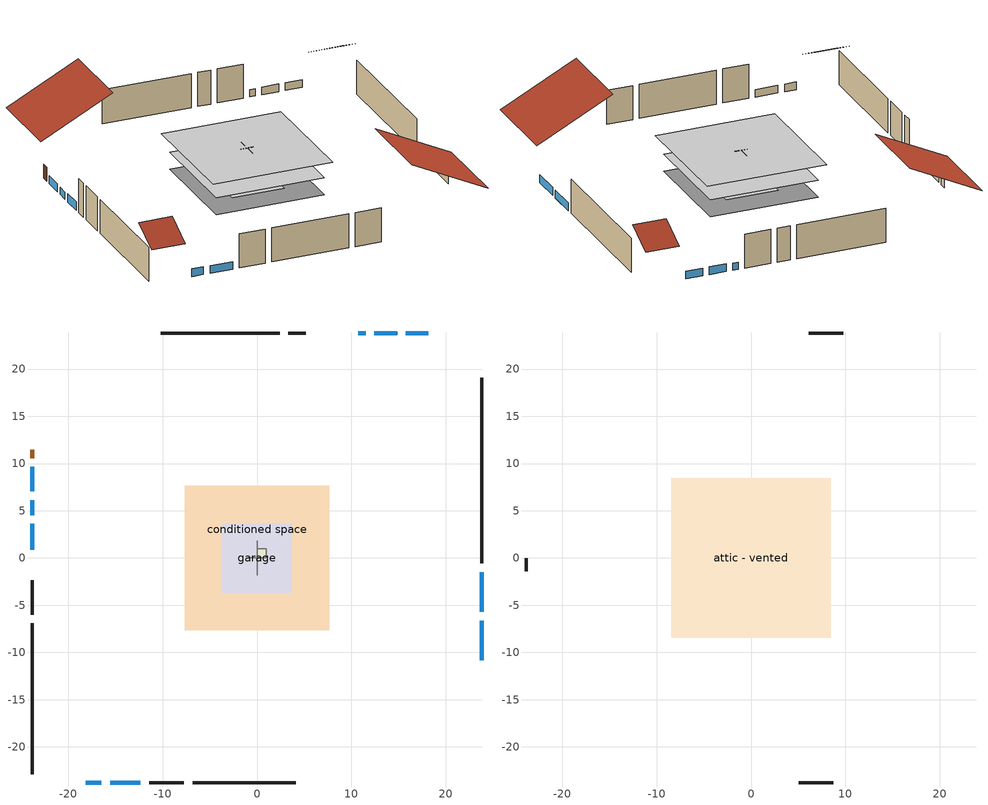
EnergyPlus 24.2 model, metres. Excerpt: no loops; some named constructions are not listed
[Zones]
central ac and furnace airloop ret air zone
 floor adiabatic (AdiabaticConst): 0,0 0,1 1,1 1,0 z0
 wall adiabatic (AdiabaticConst): 0,1 0,0 1,0 1,1 0,1 z0:1
 ceiling adiabatic (AdiabaticConst): 1,0 1,1 0,1 0,0 z1
conditioned space
 floor to garage (Floor1 construction): -3.66,-3.66 -3.66,3.66 3.66,3.66 3.66,-3.66 z0
 floor adiabatic (AdiabaticFloorConstruction): -7.63,-7.63 -7.63,7.63 7.63,7.63 7.63,-7.63 z2.44
 floor foundation (Slab2 construction): -7.63,-7.63 -7.63,7.63 7.63,7.63 7.63,-7.63 z0
 wall outside (AdiabaticWallConstruction 1): -23.82,11.49 -23.82,10.57 z0:2.03
 wall outside (AdiabaticWallConstruction): 23.82,-10.85 23.82,-6.64 / 23.82,-5.71 23.82,-1.5 z0:1.13; 18.16,23.82 15.75,23.82 / -18.16,-23.82 -16.49,-23.82 / 14.82,23.82 12.42,23.82 z0:1.1; -15.56,-23.82 -12.33,-23.82 z0:1.07; -23.82,9.64 -23.82,7.06 z0:1.16; -23.82,6.13 -23.82,4.53 / 11.49,23.82 10.72,23.82 z0:1.04; -23.82,3.61 -23.82,0.88 z0:1.19
 wall outside (Wall3 construction): 23.82,-0.57 23.82,19.1 z0:4.88
 wall outside (Wall4 construction): -6.82,-23.82 4.11,-23.82 z0:4.88
 wall outside (Wall7 construction): -23.82,-6.93 -23.82,-22.89 z0:4.88
 wall outside (Wall8 construction): 2.4,23.82 -10.19,23.82 z0:4.88
 wall to garage (Wall5 construction): 0,1.83 0,-1.83 z0:4.88
 wall to garage (Wall6 construction): -0.91,0 0.91,0 z0:4.88
 window (WindowConstruction): 23.82,-10.85 23.82,-6.64 z0:1.13
 window (WindowConstruction 9): 18.15,23.82 15.75,23.82 z0:1.1
 window (WindowConstruction 1): 23.82,-5.71 23.82,-1.5 z0:1.13
 window (WindowConstruction 2): -18.15,-23.82 -16.49,-23.82 z0:1.1
 window (WindowConstruction 3): -15.56,-23.82 -12.34,-23.82 z0:1.07
 window (WindowConstruction 4): -23.82,9.64 -23.82,7.06 z0:1.16
 window (WindowConstruction 5): -23.82,6.13 -23.82,4.53 z0:1.04
 window (WindowConstruction 6): -23.82,3.6 -23.82,0.89 z0:1.19
 window (WindowConstruction 7): 14.82,23.82 12.42,23.82 z0:1.1
 window (WindowConstruction 8): 11.49,23.82 10.72,23.82 z0:1.04
 door (Door): -23.82,11.48 -23.82,10.57 z0:2.03
 ceiling adiabatic (AdiabaticFloorConstruction): 7.63,-7.63 7.63,7.63 -7.63,7.63 -7.63,-7.63 z2.44
garage
 floor foundation (Slab1 construction): -3.66,-3.66 -3.66,3.66 3.66,3.66 3.66,-3.66 z0
 wall outside (Wall1 construction): -11.41,-23.82 -7.75,-23.82 z0:4.88
 wall outside (Wall12 construction): 5.16,23.82 3.33,23.82 z0:4.88
 wall outside (Wall2 construction): -23.82,-2.34 -23.82,-6 z0:4.88
attic - vented
 floor to conditioned space (Floor2 construction Reversed): -8.46,-8.46 -8.46,8.46 8.46,8.46 8.46,-8.46 z4.88
 wall outside (Wall10 construction): 9.79,23.82 6.09,23.82 z0:4.88
 wall outside (Wall11 construction): -23.82,-0.04 -23.82,-1.42 z0:4.88
 wall outside (Wall9 construction): 5.04,-23.82 8.73,-23.82 z0:4.88
 roof outside (Roof1 construction): 23.82,-11.78,4.88 13.05,-11.78,10.26 13.05,-23.82,10.26 23.82,-23.82,4.88
 roof outside (Roof2 construction): -19.08,-23.82,4.88 -19.08,-19.58,7 -23.82,-19.58,7 -23.82,-23.82,4.88
 roof outside (Roof3 construction): 19.08,23.82,4.88 19.08,19.58,7 23.82,19.58,7 23.82,23.82,4.88
 roof outside (Roof4 construction): -23.82,12.41,4.88 -13.62,12.41,9.98 -13.62,23.82,9.98 -23.82,23.82,4.88
[Material] Roughness=Rough; Thermal Absorptance=0.9
Name | Thickness {m} | Conductivity {W/m-K} | Density {kg/m3} | Specific Heat {J/kg-K} | Solar Absorptance | Visible Absorptance
ceiling loosefill ins | 0.0846667 | 0.0480833 | 16.02 | 1046.75 | 0.7 | 0.7
ceiling stud and cavity | 0.1397 | 0.0920385 | 65.682 | 1177.47 | 0.7 | 0.7
floor covering | 0.0127 | 0.0433444 | 54.468 | 1339.84 | 0.6 | 0.6
floor stud and cavity | 0.1397 | 0.923637 | 92.3553 | 1139.71 | 0.7 | 0.7
gypsum board | 0.0127 | 0.160291 | 801 | 837.4 | 0.6 | 0.6
osb sheathing 0.5 in. 2; osb sheathing 0.5 in. 3 | 0.0127 | 0.115458 | 512.64 | 1214.23 | 0.7 | 0.7
osb sheathing 0.75 in. | 0.01905 | 0.115458 | 512.64 | 1214.23 | 0.7 | 0.7
wall stud and cavity 2 | 0.1397 | 0.0856282 | 139.0536 | 1170.24 | 0.7 | 0.7
[Construction]
Floor1 construction Reversed: floor covering, osb sheathing 0.75 in., floor stud and cavity
Floor2 construction: ceiling loosefill ins, ceiling stud and cavity, gypsum board
Wall5 construction Reversed: gypsum board, wall stud and cavity 2, osb sheathing 0.5 in. 2
Wall6 construction Reversed: gypsum board, wall stud and cavity 2, osb sheathing 0.5 in. 3
[Schedule:Day:Interval]
trans schedule winter=0.85 summer=0.7 allday1; trans schedule winter=0.85 summer=0.7 allday244: No, 24:00, 0.85
trans schedule winter=0.85 summer=0.7 allday152: No, 24:00, 0.7
trans schedule winter=0.85 summer=0.7 default day; fridge schedule default day; misc permanent spa heater schedule default day; misc permanent spa pump schedule default day; fridge schedule default day 1; exterior lighting schedule default day: No, 24:00, 0
fridge schedule allday1; fridge schedule allday12; fridge schedule allday1 1; fridge schedule allday12 1: No, 01:00, 0.610949, 02:00, 0.595675, 03:00, 0.580401, 04:00, 0.565128, 06:00, 0.549854, 07:00, 0.580401, 08:00, 0.610949, 10:00, 0.626223, 12:00, 0.610949, 15:00, 0.641496, 16:00, 0.626223, 17:00, 0.672044, 18:00, 0.733139, 19:00, 0.763686, 20:00, 0.733139, 21:00, 0.717865, 22:00, 0.702591, 23:00, 0.672044, 24:00, 0.626223
fridge schedule allday2; fridge schedule allday2 1: No, 01:00, 0.609489, 02:00, 0.594252, 03:00, 0.579015, 04:00, 0.563777, 06:00, 0.54854, 07:00, 0.579015, 08:00, 0.609489, 10:00, 0.624726, 12:00, 0.609489, 15:00, 0.639964, 16:00, 0.624726, 17:00, 0.670438, 18:00, 0.731387, 19:00, 0.761861, 20:00, 0.731387, 21:00, 0.71615, 22:00, 0.700912, 23:00, 0.670438, 24:00, 0.624726
fridge schedule allday3; fridge schedule allday3 1: No, 01:00, 0.791241, 02:00, 0.77146, 03:00, 0.751679, 04:00, 0.731898, 06:00, 0.712117, 07:00, 0.751679, 08:00, 0.791241, 10:00, 0.811022, 12:00, 0.791241, 15:00, 0.830803, 16:00, 0.811022, 17:00, 0.870365, 18:00, 0.949489, 19:00, 0.989051, 20:00, 0.949489, 21:00, 0.929708, 22:00, 0.909927, 23:00, 0.870365, 24:00, 0.811022
fridge schedule allday6; fridge schedule allday6 1: No, 01:00, 0.8, 02:00, 0.78, 03:00, 0.76, 04:00, 0.74, 06:00, 0.72, 07:00, 0.76, 08:00, 0.8, 10:00, 0.82, 12:00, 0.8, 15:00, 0.84, 16:00, 0.82, 17:00, 0.88, 18:00, 0.96, 19:00, 1, 20:00, 0.96, 21:00, 0.94, 22:00, 0.92, 23:00, 0.88, 24:00, 0.82
fridge schedule allday10; fridge schedule allday10 1: No, 01:00, 0.679562, 02:00, 0.662573, 03:00, 0.645584, 04:00, 0.628595, 06:00, 0.611606, 07:00, 0.645584, 08:00, 0.679562, 10:00, 0.696551, 12:00, 0.679562, 15:00, 0.71354, 16:00, 0.696551, 17:00, 0.747518, 18:00, 0.815474, 19:00, 0.849453, 20:00, 0.815474, 21:00, 0.798485, 22:00, 0.781496, 23:00, 0.747518, 24:00, 0.696551
fridge schedule allday11; fridge schedule allday11 1: No, 01:00, 0.675182, 02:00, 0.658303, 03:00, 0.641423, 04:00, 0.624544, 06:00, 0.607664, 07:00, 0.641423, 08:00, 0.675182, 10:00, 0.692062, 12:00, 0.675182, 15:00, 0.708942, 16:00, 0.692062, 17:00, 0.742701, 18:00, 0.810219, 19:00, 0.843978, 20:00, 0.810219, 21:00, 0.793339, 22:00, 0.77646, 23:00, 0.742701, 24:00, 0.692062
misc permanent spa heater schedule allday1; misc permanent spa heater schedule allday12: No, 01:00, 0.145464, 02:00, 0.175769, 03:00, 0.145464, 04:00, 0.175769, 05:00, 0.284867, 06:00, 0.406087, 07:00, 0.345477, 09:00, 0.145464, 10:00, 0.115159, 11:00, 0.090915, 14:00, 0.084854, 15:00, 0.145464, 16:00, 0.351538, 17:00, 0.763686, 18:00, 0.739442, 19:00, 0.412148, 20:00, 0.369721, 21:00, 0.309111, 22:00, 0.260623, 24:00, 0.145464
misc permanent spa heater schedule allday2: No, 01:00, 0.145116, 02:00, 0.175349, 03:00, 0.145116, 04:00, 0.175349, 05:00, 0.284186, 06:00, 0.405117, 07:00, 0.344652, 09:00, 0.145116, 10:00, 0.114884, 11:00, 0.0906978, 14:00, 0.0846513, 15:00, 0.145116, 16:00, 0.350698, 17:00, 0.761861, 18:00, 0.737675, 19:00, 0.411163, 20:00, 0.368838, 21:00, 0.308372, 22:00, 0.26, 24:00, 0.145116
misc permanent spa heater schedule allday3: No, 01:00, 0.188391, 02:00, 0.227639, 03:00, 0.188391, 04:00, 0.227639, 05:00, 0.368932, 06:00, 0.525924, 07:00, 0.447428, 09:00, 0.188391, 10:00, 0.149143, 11:00, 0.117744, 14:00, 0.109895, 15:00, 0.188391, 16:00, 0.455277, 17:00, 0.989051, 18:00, 0.957653, 19:00, 0.533774, 20:00, 0.478826, 21:00, 0.40033, 22:00, 0.337533, 24:00, 0.188391
misc permanent spa heater schedule allday6; misc permanent spa pump schedule allday6; misc permanent spa pump schedule allday9: No, 01:00, 0.190476, 02:00, 0.230159, 03:00, 0.190476, 04:00, 0.230159, 05:00, 0.373016, 06:00, 0.531746, 07:00, 0.452381, 09:00, 0.190476, 10:00, 0.150794, 11:00, 0.119048, 14:00, 0.111111, 15:00, 0.190476, 16:00, 0.460317, 17:00, 1, 18:00, 0.968254, 19:00, 0.539683, 20:00, 0.484127, 21:00, 0.404762, 22:00, 0.34127, 24:00, 0.190476
misc permanent spa heater schedule allday10: No, 01:00, 0.1618, 02:00, 0.195509, 03:00, 0.1618, 04:00, 0.195509, 05:00, 0.316859, 06:00, 0.451693, 07:00, 0.384276, 09:00, 0.1618, 10:00, 0.128092, 11:00, 0.101125, 14:00, 0.0943836, 15:00, 0.1618, 16:00, 0.391018, 17:00, 0.849453, 18:00, 0.822486, 19:00, 0.458435, 20:00, 0.411243, 21:00, 0.343826, 22:00, 0.289893, 24:00, 0.1618
misc permanent spa heater schedule allday11: No, 01:00, 0.160758, 02:00, 0.194249, 03:00, 0.160758, 04:00, 0.194249, 05:00, 0.314817, 06:00, 0.448782, 07:00, 0.3818, 09:00, 0.160758, 10:00, 0.127267, 11:00, 0.100474, 14:00, 0.0937753, 15:00, 0.160758, 16:00, 0.388498, 17:00, 0.843978, 18:00, 0.817185, 19:00, 0.45548, 20:00, 0.408593, 21:00, 0.34161, 22:00, 0.288024, 24:00, 0.160758
misc permanent spa pump schedule allday1; misc permanent spa pump schedule allday3; misc permanent spa pump schedule allday5; misc permanent spa pump schedule allday10; misc permanent spa pump schedule allday12: No, 01:00, 0.151232, 02:00, 0.182738, 03:00, 0.151232, 04:00, 0.182738, 05:00, 0.296162, 06:00, 0.422188, 07:00, 0.359175, 09:00, 0.151232, 10:00, 0.119725, 11:00, 0.0945197, 14:00, 0.0882184, 15:00, 0.151232, 16:00, 0.365476, 17:00, 0.793966, 18:00, 0.76876, 19:00, 0.428489, 20:00, 0.38438, 21:00, 0.321367, 22:00, 0.270956, 24:00, 0.151232
misc permanent spa pump schedule allday2: No, 01:00, 0.152381, 02:00, 0.184127, 03:00, 0.152381, 04:00, 0.184127, 05:00, 0.298413, 06:00, 0.425397, 07:00, 0.361905, 09:00, 0.152381, 10:00, 0.120635, 11:00, 0.0952381, 14:00, 0.0888889, 15:00, 0.152381, 16:00, 0.368254, 17:00, 0.8, 18:00, 0.774603, 19:00, 0.431746, 20:00, 0.387302, 21:00, 0.32381, 22:00, 0.273016, 24:00, 0.152381
misc permanent spa pump schedule allday4; misc permanent spa pump schedule allday11: No, 01:00, 0.150246, 02:00, 0.181548, 03:00, 0.150246, 04:00, 0.181548, 05:00, 0.294232, 06:00, 0.419438, 07:00, 0.356835, 09:00, 0.150246, 10:00, 0.118945, 11:00, 0.0939039, 14:00, 0.0876437, 15:00, 0.150246, 16:00, 0.363095, 17:00, 0.788793, 18:00, 0.763752, 19:00, 0.425698, 20:00, 0.381876, 21:00, 0.319273, 22:00, 0.269191, 24:00, 0.150246
misc permanent spa pump schedule allday7: No, 01:00, 0.190148, 02:00, 0.229762, 03:00, 0.190148, 04:00, 0.229762, 05:00, 0.372373, 06:00, 0.530829, 07:00, 0.451601, 09:00, 0.190148, 10:00, 0.150534, 11:00, 0.118842, 14:00, 0.11092, 15:00, 0.190148, 16:00, 0.459524, 17:00, 0.998276, 18:00, 0.966585, 19:00, 0.538752, 20:00, 0.483292, 21:00, 0.404064, 22:00, 0.340681, 24:00, 0.190148
exterior lighting schedule weekday1; exterior lighting schedule weekday12: No, 05:00, 0.434959, 06:00, 0.349858, 07:00, 0.330947, 08:00, 0.321491, 09:00, 0.312035, 10:00, 0.264757, 11:00, 0.208024, 12:00, 0.141834, 13:00, 0.113467, 15:00, 0.104012, 16:00, 0.113467, 17:00, 0.179657, 18:00, 0.349858, 19:00, 0.463325, 20:00, 0.614615, 21:00, 0.860461, 22:00, 0.99284, 23:00, 0.860461, 24:00, 0.595704
exterior lighting schedule weekday10: No, 05:00, 0.345039, 06:00, 0.277532, 07:00, 0.26253, 08:00, 0.255029, 09:00, 0.247528, 10:00, 0.210024, 11:00, 0.165019, 12:00, 0.112513, 13:00, 0.0900102, 15:00, 0.0825094, 16:00, 0.0900102, 17:00, 0.142516, 18:00, 0.277532, 19:00, 0.367542, 20:00, 0.487555, 21:00, 0.682578, 22:00, 0.787589, 23:00, 0.682578, 24:00, 0.472554
exterior lighting schedule weekday11: No, 05:00, 0.343994, 06:00, 0.276691, 07:00, 0.261734, 08:00, 0.254256, 09:00, 0.246778, 10:00, 0.209387, 11:00, 0.164519, 12:00, 0.112172, 13:00, 0.0897375, 15:00, 0.0822593, 16:00, 0.0897375, 17:00, 0.142084, 18:00, 0.276691, 19:00, 0.366428, 20:00, 0.486078, 21:00, 0.680509, 22:00, 0.785203, 23:00, 0.680509, 24:00, 0.471122
exterior lighting schedule weekday2: No, 05:00, 0.438095, 06:00, 0.352381, 07:00, 0.333333, 08:00, 0.32381, 09:00, 0.314286, 10:00, 0.266667, 11:00, 0.209524, 12:00, 0.142857, 13:00, 0.114286, 15:00, 0.104762, 16:00, 0.114286, 17:00, 0.180952, 18:00, 0.352381, 19:00, 0.466667, 20:00, 0.619048, 21:00, 0.866667, 22:00, 1, 23:00, 0.866667, 24:00, 0.6
exterior lighting schedule weekday3; exterior lighting schedule weekday5: No, 05:00, 0.346085, 06:00, 0.278373, 07:00, 0.263325, 08:00, 0.255802, 09:00, 0.248278, 10:00, 0.21066, 11:00, 0.165519, 12:00, 0.112854, 13:00, 0.090283, 15:00, 0.0827594, 16:00, 0.090283, 17:00, 0.142948, 18:00, 0.278373, 19:00, 0.368656, 20:00, 0.489033, 21:00, 0.684646, 22:00, 0.789976, 23:00, 0.684646, 24:00, 0.473986
exterior lighting schedule weekday4: No, 05:00, 0.344691, 06:00, 0.277251, 07:00, 0.262265, 08:00, 0.254771, 09:00, 0.247278, 10:00, 0.209812, 11:00, 0.164852, 12:00, 0.112399, 13:00, 0.0899193, 15:00, 0.082426, 16:00, 0.0899193, 17:00, 0.142372, 18:00, 0.277251, 19:00, 0.367171, 20:00, 0.487063, 21:00, 0.681888, 22:00, 0.786794, 23:00, 0.681888, 24:00, 0.472076
exterior lighting schedule weekday6; exterior lighting schedule weekday9: No, 05:00, 0.28823, 06:00, 0.231837, 07:00, 0.219305, 08:00, 0.213039, 09:00, 0.206773, 10:00, 0.175444, 11:00, 0.137849, 12:00, 0.093988, 13:00, 0.0751904, 15:00, 0.0689245, 16:00, 0.0751904, 17:00, 0.119051, 18:00, 0.231837, 19:00, 0.307027, 20:00, 0.407281, 21:00, 0.570194, 22:00, 0.657916, 23:00, 0.570194, 24:00, 0.394749
exterior lighting schedule weekday7: No, 05:00, 0.286139, 06:00, 0.230155, 07:00, 0.217714, 08:00, 0.211494, 09:00, 0.205273, 10:00, 0.174171, 11:00, 0.136849, 12:00, 0.0933061, 13:00, 0.0746448, 15:00, 0.0684244, 16:00, 0.0746448, 17:00, 0.118188, 18:00, 0.230155, 19:00, 0.3048, 20:00, 0.404326, 21:00, 0.566057, 22:00, 0.653142, 23:00, 0.566057, 24:00, 0.391885
exterior lighting schedule weekend1; exterior lighting schedule weekend12: No, 02:00, 0.434959, 04:00, 0.425503, 05:00, 0.434959, 06:00, 0.425503, 07:00, 0.416047, 08:00, 0.38768, 09:00, 0.340402, 10:00, 0.283669, 11:00, 0.226935, 12:00, 0.15129, 13:00, 0.113467, 15:00, 0.104012, 16:00, 0.113467, 17:00, 0.179657, 18:00, 0.359314, 19:00, 0.45387, 20:00, 0.567337, 21:00, 0.784816, 22:00, 0.926651, 23:00, 0.803728, 24:00, 0.557882
exterior lighting schedule weekend10: No, 02:00, 0.345039, 04:00, 0.337538, 05:00, 0.345039, 06:00, 0.337538, 07:00, 0.330038, 08:00, 0.307535, 09:00, 0.270031, 10:00, 0.225026, 11:00, 0.18002, 12:00, 0.120014, 13:00, 0.0900102, 15:00, 0.0825094, 16:00, 0.0900102, 17:00, 0.142516, 18:00, 0.285032, 19:00, 0.360041, 20:00, 0.450051, 21:00, 0.622571, 22:00, 0.735084, 23:00, 0.637572, 24:00, 0.44255
exterior lighting schedule weekend11: No, 02:00, 0.343994, 04:00, 0.336516, 05:00, 0.343994, 06:00, 0.336516, 07:00, 0.329037, 08:00, 0.306603, 09:00, 0.269212, 10:00, 0.224344, 11:00, 0.179475, 12:00, 0.11965, 13:00, 0.0897375, 15:00, 0.0822593, 16:00, 0.0897375, 17:00, 0.142084, 18:00, 0.284169, 19:00, 0.35895, 20:00, 0.448687, 21:00, 0.620684, 22:00, 0.732856, 23:00, 0.63564, 24:00, 0.441209
exterior lighting schedule weekend2: No, 02:00, 0.438095, 04:00, 0.428571, 05:00, 0.438095, 06:00, 0.428571, 07:00, 0.419048, 08:00, 0.390476, 09:00, 0.342857, 10:00, 0.285714, 11:00, 0.228571, 12:00, 0.152381, 13:00, 0.114286, 15:00, 0.104762, 16:00, 0.114286, 17:00, 0.180952, 18:00, 0.361905, 19:00, 0.457143, 20:00, 0.571429, 21:00, 0.790476, 22:00, 0.933333, 23:00, 0.809524, 24:00, 0.561905
exterior lighting schedule weekend3; exterior lighting schedule weekend5: No, 02:00, 0.346085, 04:00, 0.338561, 05:00, 0.346085, 06:00, 0.338561, 07:00, 0.331038, 08:00, 0.308467, 09:00, 0.270849, 10:00, 0.225707, 11:00, 0.180566, 12:00, 0.120377, 13:00, 0.090283, 15:00, 0.0827594, 16:00, 0.090283, 17:00, 0.142948, 18:00, 0.285896, 19:00, 0.361132, 20:00, 0.451415, 21:00, 0.624457, 22:00, 0.737311, 23:00, 0.639504, 24:00, 0.443891
exterior lighting schedule weekend4: No, 02:00, 0.344691, 04:00, 0.337197, 05:00, 0.344691, 06:00, 0.337197, 07:00, 0.329704, 08:00, 0.307224, 09:00, 0.269758, 10:00, 0.224798, 11:00, 0.179839, 12:00, 0.119892, 13:00, 0.0899193, 15:00, 0.082426, 16:00, 0.0899193, 17:00, 0.142372, 18:00, 0.284744, 19:00, 0.359677, 20:00, 0.449597, 21:00, 0.621942, 22:00, 0.734341, 23:00, 0.636928, 24:00, 0.442103
exterior lighting schedule weekend6; exterior lighting schedule weekend9: No, 02:00, 0.28823, 04:00, 0.281964, 05:00, 0.28823, 06:00, 0.281964, 07:00, 0.275698, 08:00, 0.2569, 09:00, 0.225571, 10:00, 0.187976, 11:00, 0.150381, 12:00, 0.100254, 13:00, 0.0751904, 15:00, 0.0689245, 16:00, 0.0751904, 17:00, 0.119051, 18:00, 0.238103, 19:00, 0.300761, 20:00, 0.375952, 21:00, 0.520067, 22:00, 0.614055, 23:00, 0.532598, 24:00, 0.369686
exterior lighting schedule weekend7: No, 02:00, 0.286139, 04:00, 0.279918, 05:00, 0.286139, 06:00, 0.279918, 07:00, 0.273698, 08:00, 0.255037, 09:00, 0.223935, 10:00, 0.186612, 11:00, 0.14929, 12:00, 0.0995265, 13:00, 0.0746448, 15:00, 0.0684244, 16:00, 0.0746448, 17:00, 0.118188, 18:00, 0.236375, 19:00, 0.298579, 20:00, 0.373224, 21:00, 0.516294, 22:00, 0.6096, 23:00, 0.528734, 24:00, 0.367004
[Schedule:Week:Daily]
misc permanent spa heater schedule Week Rule - Oct28-Nov3: misc permanent spa heater schedule allday10, misc permanent spa heater schedule allday10, misc permanent spa heater schedule allday10, misc permanent spa heater schedule allday10, misc permanent spa heater schedule allday11, misc permanent spa heater schedule allday11, misc permanent spa heater schedule allday11, misc permanent spa heater schedule default day, misc permanent spa heater schedule default day, misc permanent spa heater schedule default day, misc permanent spa heater schedule default day, misc permanent spa heater schedule default day
misc permanent spa heater schedule Week Rule - Nov4-Nov24: misc permanent spa heater schedule allday11, misc permanent spa heater schedule allday11, misc permanent spa heater schedule allday11, misc permanent spa heater schedule allday11, misc permanent spa heater schedule allday11, misc permanent spa heater schedule allday11, misc permanent spa heater schedule allday11, misc permanent spa heater schedule default day, misc permanent spa heater schedule default day, misc permanent spa heater schedule default day, misc permanent spa heater schedule default day, misc permanent spa heater schedule default day
misc permanent spa heater schedule Week Rule - Nov25-Dec1: misc permanent spa heater schedule allday11, misc permanent spa heater schedule allday11, misc permanent spa heater schedule allday11, misc permanent spa heater schedule allday11, misc permanent spa heater schedule allday11, misc permanent spa heater schedule allday11, misc permanent spa heater schedule allday12, misc permanent spa heater schedule default day, misc permanent spa heater schedule default day, misc permanent spa heater schedule default day, misc permanent spa heater schedule default day, misc permanent spa heater schedule default day
misc permanent spa heater schedule Week Rule - Dec2-Dec31: misc permanent spa heater schedule allday12, misc permanent spa heater schedule allday12, misc permanent spa heater schedule allday12, misc permanent spa heater schedule allday12, misc permanent spa heater schedule allday12, misc permanent spa heater schedule allday12, misc permanent spa heater schedule allday12, misc permanent spa heater schedule default day, misc permanent spa heater schedule default day, misc permanent spa heater schedule default day, misc permanent spa heater schedule default day, misc permanent spa heater schedule default day
misc permanent spa pump schedule Week Rule - Jan1-Jan27: misc permanent spa pump schedule allday1, misc permanent spa pump schedule allday1, misc permanent spa pump schedule allday1, misc permanent spa pump schedule allday1, misc permanent spa pump schedule allday1, misc permanent spa pump schedule allday1, misc permanent spa pump schedule allday1, misc permanent spa pump schedule default day, misc permanent spa pump schedule default day, misc permanent spa pump schedule default day, misc permanent spa pump schedule default day, misc permanent spa pump schedule default day
misc permanent spa pump schedule Week Rule - Jan28-Feb3: misc permanent spa pump schedule allday1, misc permanent spa pump schedule allday1, misc permanent spa pump schedule allday1, misc permanent spa pump schedule allday1, misc permanent spa pump schedule allday2, misc permanent spa pump schedule allday2, misc permanent spa pump schedule allday2, misc permanent spa pump schedule default day, misc permanent spa pump schedule default day, misc permanent spa pump schedule default day, misc permanent spa pump schedule default day, misc permanent spa pump schedule default day
misc permanent spa pump schedule Week Rule - Feb4-Feb24: misc permanent spa pump schedule allday2, misc permanent spa pump schedule allday2, misc permanent spa pump schedule allday2, misc permanent spa pump schedule allday2, misc permanent spa pump schedule allday2, misc permanent spa pump schedule allday2, misc permanent spa pump schedule allday2, misc permanent spa pump schedule default day, misc permanent spa pump schedule default day, misc permanent spa pump schedule default day, misc permanent spa pump schedule default day, misc permanent spa pump schedule default day
misc permanent spa pump schedule Week Rule - Feb25-Mar3: misc permanent spa pump schedule allday2, misc permanent spa pump schedule allday2, misc permanent spa pump schedule allday2, misc permanent spa pump schedule allday2, misc permanent spa pump schedule allday3, misc permanent spa pump schedule allday3, misc permanent spa pump schedule allday3, misc permanent spa pump schedule default day, misc permanent spa pump schedule default day, misc permanent spa pump schedule default day, misc permanent spa pump schedule default day, misc permanent spa pump schedule default day
misc permanent spa pump schedule Week Rule - Mar4-Mar31: misc permanent spa pump schedule allday3, misc permanent spa pump schedule allday3, misc permanent spa pump schedule allday3, misc permanent spa pump schedule allday3, misc permanent spa pump schedule allday3, misc permanent spa pump schedule allday3, misc permanent spa pump schedule allday3, misc permanent spa pump schedule default day, misc permanent spa pump schedule default day, misc permanent spa pump schedule default day, misc permanent spa pump schedule default day, misc permanent spa pump schedule default day
misc permanent spa pump schedule Week Rule - Apr1-Apr28: misc permanent spa pump schedule allday4, misc permanent spa pump schedule allday4, misc permanent spa pump schedule allday4, misc permanent spa pump schedule allday4, misc permanent spa pump schedule allday4, misc permanent spa pump schedule allday4, misc permanent spa pump schedule allday4, misc permanent spa pump schedule default day, misc permanent spa pump schedule default day, misc permanent spa pump schedule default day, misc permanent spa pump schedule default day, misc permanent spa pump schedule default day
misc permanent spa pump schedule Week Rule - Apr29-May5: misc permanent spa pump schedule allday4, misc permanent spa pump schedule allday4, misc permanent spa pump schedule allday5, misc permanent spa pump schedule allday5, misc permanent spa pump schedule allday5, misc permanent spa pump schedule allday5, misc permanent spa pump schedule allday5, misc permanent spa pump schedule default day, misc permanent spa pump schedule default day, misc permanent spa pump schedule default day, misc permanent spa pump schedule default day, misc permanent spa pump schedule default day
misc permanent spa pump schedule Week Rule - May6-May26: misc permanent spa pump schedule allday5, misc permanent spa pump schedule allday5, misc permanent spa pump schedule allday5, misc permanent spa pump schedule allday5, misc permanent spa pump schedule allday5, misc permanent spa pump schedule allday5, misc permanent spa pump schedule allday5, misc permanent spa pump schedule default day, misc permanent spa pump schedule default day, misc permanent spa pump schedule default day, misc permanent spa pump schedule default day, misc permanent spa pump schedule default day
misc permanent spa pump schedule Week Rule - May27-Jun2: misc permanent spa pump schedule allday5, misc permanent spa pump schedule allday5, misc permanent spa pump schedule allday5, misc permanent spa pump schedule allday5, misc permanent spa pump schedule allday5, misc permanent spa pump schedule allday6, misc permanent spa pump schedule allday6, misc permanent spa pump schedule default day, misc permanent spa pump schedule default day, misc permanent spa pump schedule default day, misc permanent spa pump schedule default day, misc permanent spa pump schedule default day
misc permanent spa pump schedule Week Rule - Jun3-Jun30: misc permanent spa pump schedule allday6, misc permanent spa pump schedule allday6, misc permanent spa pump schedule allday6, misc permanent spa pump schedule allday6, misc permanent spa pump schedule allday6, misc permanent spa pump schedule allday6, misc permanent spa pump schedule allday6, misc permanent spa pump schedule default day, misc permanent spa pump schedule default day, misc permanent spa pump schedule default day, misc permanent spa pump schedule default day, misc permanent spa pump schedule default day
misc permanent spa pump schedule Week Rule - Jul1-Aug25: misc permanent spa pump schedule allday7, misc permanent spa pump schedule allday7, misc permanent spa pump schedule allday7, misc permanent spa pump schedule allday7, misc permanent spa pump schedule allday7, misc permanent spa pump schedule allday7, misc permanent spa pump schedule allday7, misc permanent spa pump schedule default day, misc permanent spa pump schedule default day, misc permanent spa pump schedule default day, misc permanent spa pump schedule default day, misc permanent spa pump schedule default day
misc permanent spa pump schedule Week Rule - Aug26-Sep1: misc permanent spa pump schedule allday7, misc permanent spa pump schedule allday7, misc permanent spa pump schedule allday7, misc permanent spa pump schedule allday7, misc permanent spa pump schedule allday7, misc permanent spa pump schedule allday7, misc permanent spa pump schedule allday9, misc permanent spa pump schedule default day, misc permanent spa pump schedule default day, misc permanent spa pump schedule default day, misc permanent spa pump schedule default day, misc permanent spa pump schedule default day
misc permanent spa pump schedule Week Rule - Sep2-Sep29: misc permanent spa pump schedule allday9, misc permanent spa pump schedule allday9, misc permanent spa pump schedule allday9, misc permanent spa pump schedule allday9, misc permanent spa pump schedule allday9, misc permanent spa pump schedule allday9, misc permanent spa pump schedule allday9, misc permanent spa pump schedule default day, misc permanent spa pump schedule default day, misc permanent spa pump schedule default day, misc permanent spa pump schedule default day, misc permanent spa pump schedule default day
misc permanent spa pump schedule Week Rule - Sep30-Oct6: misc permanent spa pump schedule allday9, misc permanent spa pump schedule allday10, misc permanent spa pump schedule allday10, misc permanent spa pump schedule allday10, misc permanent spa pump schedule allday10, misc permanent spa pump schedule allday10, misc permanent spa pump schedule allday10, misc permanent spa pump schedule default day, misc permanent spa pump schedule default day, misc permanent spa pump schedule default day, misc permanent spa pump schedule default day, misc permanent spa pump schedule default day
misc permanent spa pump schedule Week Rule - Oct7-Oct27: misc permanent spa pump schedule allday10, misc permanent spa pump schedule allday10, misc permanent spa pump schedule allday10, misc permanent spa pump schedule allday10, misc permanent spa pump schedule allday10, misc permanent spa pump schedule allday10, misc permanent spa pump schedule allday10, misc permanent spa pump schedule default day, misc permanent spa pump schedule default day, misc permanent spa pump schedule default day, misc permanent spa pump schedule default day, misc permanent spa pump schedule default day
misc permanent spa pump schedule Week Rule - Oct28-Nov3: misc permanent spa pump schedule allday10, misc permanent spa pump schedule allday10, misc permanent spa pump schedule allday10, misc permanent spa pump schedule allday10, misc permanent spa pump schedule allday11, misc permanent spa pump schedule allday11, misc permanent spa pump schedule allday11, misc permanent spa pump schedule default day, misc permanent spa pump schedule default day, misc permanent spa pump schedule default day, misc permanent spa pump schedule default day, misc permanent spa pump schedule default day
misc permanent spa pump schedule Week Rule - Nov4-Nov24: misc permanent spa pump schedule allday11, misc permanent spa pump schedule allday11, misc permanent spa pump schedule allday11, misc permanent spa pump schedule allday11, misc permanent spa pump schedule allday11, misc permanent spa pump schedule allday11, misc permanent spa pump schedule allday11, misc permanent spa pump schedule default day, misc permanent spa pump schedule default day, misc permanent spa pump schedule default day, misc permanent spa pump schedule default day, misc permanent spa pump schedule default day
misc permanent spa pump schedule Week Rule - Nov25-Dec1: misc permanent spa pump schedule allday11, misc permanent spa pump schedule allday11, misc permanent spa pump schedule allday11, misc permanent spa pump schedule allday11, misc permanent spa pump schedule allday11, misc permanent spa pump schedule allday11, misc permanent spa pump schedule allday12, misc permanent spa pump schedule default day, misc permanent spa pump schedule default day, misc permanent spa pump schedule default day, misc permanent spa pump schedule default day, misc permanent spa pump schedule default day
misc permanent spa pump schedule Week Rule - Dec2-Dec31: misc permanent spa pump schedule allday12, misc permanent spa pump schedule allday12, misc permanent spa pump schedule allday12, misc permanent spa pump schedule allday12, misc permanent spa pump schedule allday12, misc permanent spa pump schedule allday12, misc permanent spa pump schedule allday12, misc permanent spa pump schedule default day, misc permanent spa pump schedule default day, misc permanent spa pump schedule default day, misc permanent spa pump schedule default day, misc permanent spa pump schedule default day
fridge schedule 1 Week Rule - Jan1-Jan27: fridge schedule allday1 1, fridge schedule allday1 1, fridge schedule allday1 1, fridge schedule allday1 1, fridge schedule allday1 1, fridge schedule allday1 1, fridge schedule allday1 1, fridge schedule default day 1, fridge schedule default day 1, fridge schedule default day 1, fridge schedule default day 1, fridge schedule default day 1
fridge schedule 1 Week Rule - Jan28-Feb3: fridge schedule allday1 1, fridge schedule allday1 1, fridge schedule allday1 1, fridge schedule allday1 1, fridge schedule allday2 1, fridge schedule allday2 1, fridge schedule allday2 1, fridge schedule default day 1, fridge schedule default day 1, fridge schedule default day 1, fridge schedule default day 1, fridge schedule default day 1
fridge schedule 1 Week Rule - Feb4-Feb24: fridge schedule allday2 1, fridge schedule allday2 1, fridge schedule allday2 1, fridge schedule allday2 1, fridge schedule allday2 1, fridge schedule allday2 1, fridge schedule allday2 1, fridge schedule default day 1, fridge schedule default day 1, fridge schedule default day 1, fridge schedule default day 1, fridge schedule default day 1
fridge schedule 1 Week Rule - Feb25-Mar3: fridge schedule allday2 1, fridge schedule allday2 1, fridge schedule allday2 1, fridge schedule allday2 1, fridge schedule allday3 1, fridge schedule allday3 1, fridge schedule allday3 1, fridge schedule default day 1, fridge schedule default day 1, fridge schedule default day 1, fridge schedule default day 1, fridge schedule default day 1
fridge schedule 1 Week Rule - Mar4-May26: fridge schedule allday3 1, fridge schedule allday3 1, fridge schedule allday3 1, fridge schedule allday3 1, fridge schedule allday3 1, fridge schedule allday3 1, fridge schedule allday3 1, fridge schedule default day 1, fridge schedule default day 1, fridge schedule default day 1, fridge schedule default day 1, fridge schedule default day 1
fridge schedule 1 Week Rule - May27-Jun2: fridge schedule allday3 1, fridge schedule allday3 1, fridge schedule allday3 1, fridge schedule allday3 1, fridge schedule allday3 1, fridge schedule allday6 1, fridge schedule allday6 1, fridge schedule default day 1, fridge schedule default day 1, fridge schedule default day 1, fridge schedule default day 1, fridge schedule default day 1
fridge schedule 1 Week Rule - Jun3-Sep29: fridge schedule allday6 1, fridge schedule allday6 1, fridge schedule allday6 1, fridge schedule allday6 1, fridge schedule allday6 1, fridge schedule allday6 1, fridge schedule allday6 1, fridge schedule default day 1, fridge schedule default day 1, fridge schedule default day 1, fridge schedule default day 1, fridge schedule default day 1
fridge schedule 1 Week Rule - Sep30-Oct6: fridge schedule allday6 1, fridge schedule allday10 1, fridge schedule allday10 1, fridge schedule allday10 1, fridge schedule allday10 1, fridge schedule allday10 1, fridge schedule allday10 1, fridge schedule default day 1, fridge schedule default day 1, fridge schedule default day 1, fridge schedule default day 1, fridge schedule default day 1
fridge schedule 1 Week Rule - Oct7-Oct27: fridge schedule allday10 1, fridge schedule allday10 1, fridge schedule allday10 1, fridge schedule allday10 1, fridge schedule allday10 1, fridge schedule allday10 1, fridge schedule allday10 1, fridge schedule default day 1, fridge schedule default day 1, fridge schedule default day 1, fridge schedule default day 1, fridge schedule default day 1
fridge schedule 1 Week Rule - Oct28-Nov3: fridge schedule allday10 1, fridge schedule allday10 1, fridge schedule allday10 1, fridge schedule allday10 1, fridge schedule allday11 1, fridge schedule allday11 1, fridge schedule allday11 1, fridge schedule default day 1, fridge schedule default day 1, fridge schedule default day 1, fridge schedule default day 1, fridge schedule default day 1
fridge schedule 1 Week Rule - Nov4-Nov24: fridge schedule allday11 1, fridge schedule allday11 1, fridge schedule allday11 1, fridge schedule allday11 1, fridge schedule allday11 1, fridge schedule allday11 1, fridge schedule allday11 1, fridge schedule default day 1, fridge schedule default day 1, fridge schedule default day 1, fridge schedule default day 1, fridge schedule default day 1
fridge schedule 1 Week Rule - Nov25-Dec1: fridge schedule allday11 1, fridge schedule allday11 1, fridge schedule allday11 1, fridge schedule allday11 1, fridge schedule allday11 1, fridge schedule allday11 1, fridge schedule allday12 1, fridge schedule default day 1, fridge schedule default day 1, fridge schedule default day 1, fridge schedule default day 1, fridge schedule default day 1
fridge schedule 1 Week Rule - Dec2-Dec31: fridge schedule allday12 1, fridge schedule allday12 1, fridge schedule allday12 1, fridge schedule allday12 1, fridge schedule allday12 1, fridge schedule allday12 1, fridge schedule allday12 1, fridge schedule default day 1, fridge schedule default day 1, fridge schedule default day 1, fridge schedule default day 1, fridge schedule default day 1
exterior lighting schedule Week Rule - Jan1-Jan6: exterior lighting schedule weekday1, exterior lighting schedule weekday1, exterior lighting schedule weekday1, exterior lighting schedule weekday1, exterior lighting schedule weekday1, exterior lighting schedule weekday1, exterior lighting schedule weekend1, exterior lighting schedule default day, exterior lighting schedule default day, exterior lighting schedule default day, exterior lighting schedule default day, exterior lighting schedule default day
exterior lighting schedule Week Rule - Jan7-Jan27: exterior lighting schedule weekend1, exterior lighting schedule weekday1, exterior lighting schedule weekday1, exterior lighting schedule weekday1, exterior lighting schedule weekday1, exterior lighting schedule weekday1, exterior lighting schedule weekend1, exterior lighting schedule default day, exterior lighting schedule default day, exterior lighting schedule default day, exterior lighting schedule default day, exterior lighting schedule default day
exterior lighting schedule Week Rule - Jan28-Feb3: exterior lighting schedule weekend1, exterior lighting schedule weekday1, exterior lighting schedule weekday1, exterior lighting schedule weekday1, exterior lighting schedule weekday2, exterior lighting schedule weekday2, exterior lighting schedule weekend2, exterior lighting schedule default day, exterior lighting schedule default day, exterior lighting schedule default day, exterior lighting schedule default day, exterior lighting schedule default day
exterior lighting schedule Week Rule - Feb4-Feb24: exterior lighting schedule weekend2, exterior lighting schedule weekday2, exterior lighting schedule weekday2, exterior lighting schedule weekday2, exterior lighting schedule weekday2, exterior lighting schedule weekday2, exterior lighting schedule weekend2, exterior lighting schedule default day, exterior lighting schedule default day, exterior lighting schedule default day, exterior lighting schedule default day, exterior lighting schedule default day
exterior lighting schedule Week Rule - Feb25-Mar3: exterior lighting schedule weekend2, exterior lighting schedule weekday2, exterior lighting schedule weekday2, exterior lighting schedule weekday2, exterior lighting schedule weekday3, exterior lighting schedule weekday3, exterior lighting schedule weekend3, exterior lighting schedule default day, exterior lighting schedule default day, exterior lighting schedule default day, exterior lighting schedule default day, exterior lighting schedule default day
exterior lighting schedule Week Rule - Mar4-Mar31: exterior lighting schedule weekend3, exterior lighting schedule weekday3, exterior lighting schedule weekday3, exterior lighting schedule weekday3, exterior lighting schedule weekday3, exterior lighting schedule weekday3, exterior lighting schedule weekend3, exterior lighting schedule default day, exterior lighting schedule default day, exterior lighting schedule default day, exterior lighting schedule default day, exterior lighting schedule default day
exterior lighting schedule Week Rule - Apr1-Apr28: exterior lighting schedule weekend4, exterior lighting schedule weekday4, exterior lighting schedule weekday4, exterior lighting schedule weekday4, exterior lighting schedule weekday4, exterior lighting schedule weekday4, exterior lighting schedule weekend4, exterior lighting schedule default day, exterior lighting schedule default day, exterior lighting schedule default day, exterior lighting schedule default day, exterior lighting schedule default day
exterior lighting schedule Week Rule - Apr29-May5: exterior lighting schedule weekend4, exterior lighting schedule weekday4, exterior lighting schedule weekday5, exterior lighting schedule weekday5, exterior lighting schedule weekday5, exterior lighting schedule weekday5, exterior lighting schedule weekend5, exterior lighting schedule default day, exterior lighting schedule default day, exterior lighting schedule default day, exterior lighting schedule default day, exterior lighting schedule default day
exterior lighting schedule Week Rule - May6-May26: exterior lighting schedule weekend5, exterior lighting schedule weekday5, exterior lighting schedule weekday5, exterior lighting schedule weekday5, exterior lighting schedule weekday5, exterior lighting schedule weekday5, exterior lighting schedule weekend5, exterior lighting schedule default day, exterior lighting schedule default day, exterior lighting schedule default day, exterior lighting schedule default day, exterior lighting schedule default day
exterior lighting schedule Week Rule - May27-Jun2: exterior lighting schedule weekend5, exterior lighting schedule weekday5, exterior lighting schedule weekday5, exterior lighting schedule weekday5, exterior lighting schedule weekday5, exterior lighting schedule weekday6, exterior lighting schedule weekend6, exterior lighting schedule default day, exterior lighting schedule default day, exterior lighting schedule default day, exterior lighting schedule default day, exterior lighting schedule default day
exterior lighting schedule Week Rule - Jun3-Jun30: exterior lighting schedule weekend6, exterior lighting schedule weekday6, exterior lighting schedule weekday6, exterior lighting schedule weekday6, exterior lighting schedule weekday6, exterior lighting schedule weekday6, exterior lighting schedule weekend6, exterior lighting schedule default day, exterior lighting schedule default day, exterior lighting schedule default day, exterior lighting schedule default day, exterior lighting schedule default day
exterior lighting schedule Week Rule - Jul1-Aug25: exterior lighting schedule weekend7, exterior lighting schedule weekday7, exterior lighting schedule weekday7, exterior lighting schedule weekday7, exterior lighting schedule weekday7, exterior lighting schedule weekday7, exterior lighting schedule weekend7, exterior lighting schedule default day, exterior lighting schedule default day, exterior lighting schedule default day, exterior lighting schedule default day, exterior lighting schedule default day
exterior lighting schedule Week Rule - Aug26-Sep1: exterior lighting schedule weekend7, exterior lighting schedule weekday7, exterior lighting schedule weekday7, exterior lighting schedule weekday7, exterior lighting schedule weekday7, exterior lighting schedule weekday7, exterior lighting schedule weekend9, exterior lighting schedule default day, exterior lighting schedule default day, exterior lighting schedule default day, exterior lighting schedule default day, exterior lighting schedule default day
exterior lighting schedule Week Rule - Sep2-Sep29: exterior lighting schedule weekend9, exterior lighting schedule weekday9, exterior lighting schedule weekday9, exterior lighting schedule weekday9, exterior lighting schedule weekday9, exterior lighting schedule weekday9, exterior lighting schedule weekend9, exterior lighting schedule default day, exterior lighting schedule default day, exterior lighting schedule default day, exterior lighting schedule default day, exterior lighting schedule default day
exterior lighting schedule Week Rule - Sep30-Oct6: exterior lighting schedule weekend9, exterior lighting schedule weekday10, exterior lighting schedule weekday10, exterior lighting schedule weekday10, exterior lighting schedule weekday10, exterior lighting schedule weekday10, exterior lighting schedule weekend10, exterior lighting schedule default day, exterior lighting schedule default day, exterior lighting schedule default day, exterior lighting schedule default day, exterior lighting schedule default day
exterior lighting schedule Week Rule - Oct7-Oct27: exterior lighting schedule weekend10, exterior lighting schedule weekday10, exterior lighting schedule weekday10, exterior lighting schedule weekday10, exterior lighting schedule weekday10, exterior lighting schedule weekday10, exterior lighting schedule weekend10, exterior lighting schedule default day, exterior lighting schedule default day, exterior lighting schedule default day, exterior lighting schedule default day, exterior lighting schedule default day
exterior lighting schedule Week Rule - Oct28-Nov3: exterior lighting schedule weekend10, exterior lighting schedule weekday10, exterior lighting schedule weekday10, exterior lighting schedule weekday10, exterior lighting schedule weekday11, exterior lighting schedule weekday11, exterior lighting schedule weekend11, exterior lighting schedule default day, exterior lighting schedule default day, exterior lighting schedule default day, exterior lighting schedule default day, exterior lighting schedule default day
exterior lighting schedule Week Rule - Nov4-Nov24: exterior lighting schedule weekend11, exterior lighting schedule weekday11, exterior lighting schedule weekday11, exterior lighting schedule weekday11, exterior lighting schedule weekday11, exterior lighting schedule weekday11, exterior lighting schedule weekend11, exterior lighting schedule default day, exterior lighting schedule default day, exterior lighting schedule default day, exterior lighting schedule default day, exterior lighting schedule default day
exterior lighting schedule Week Rule - Nov25-Dec1: exterior lighting schedule weekend11, exterior lighting schedule weekday11, exterior lighting schedule weekday11, exterior lighting schedule weekday11, exterior lighting schedule weekday11, exterior lighting schedule weekday11, exterior lighting schedule weekend12, exterior lighting schedule default day, exterior lighting schedule default day, exterior lighting schedule default day, exterior lighting schedule default day, exterior lighting schedule default day
exterior lighting schedule Week Rule - Dec2-Dec31: exterior lighting schedule weekend12, exterior lighting schedule weekday12, exterior lighting schedule weekday12, exterior lighting schedule weekday12, exterior lighting schedule weekday12, exterior lighting schedule weekday12, exterior lighting schedule weekend12, exterior lighting schedule default day, exterior lighting schedule default day, exterior lighting schedule default day, exterior lighting schedule default day, exterior lighting schedule default day
